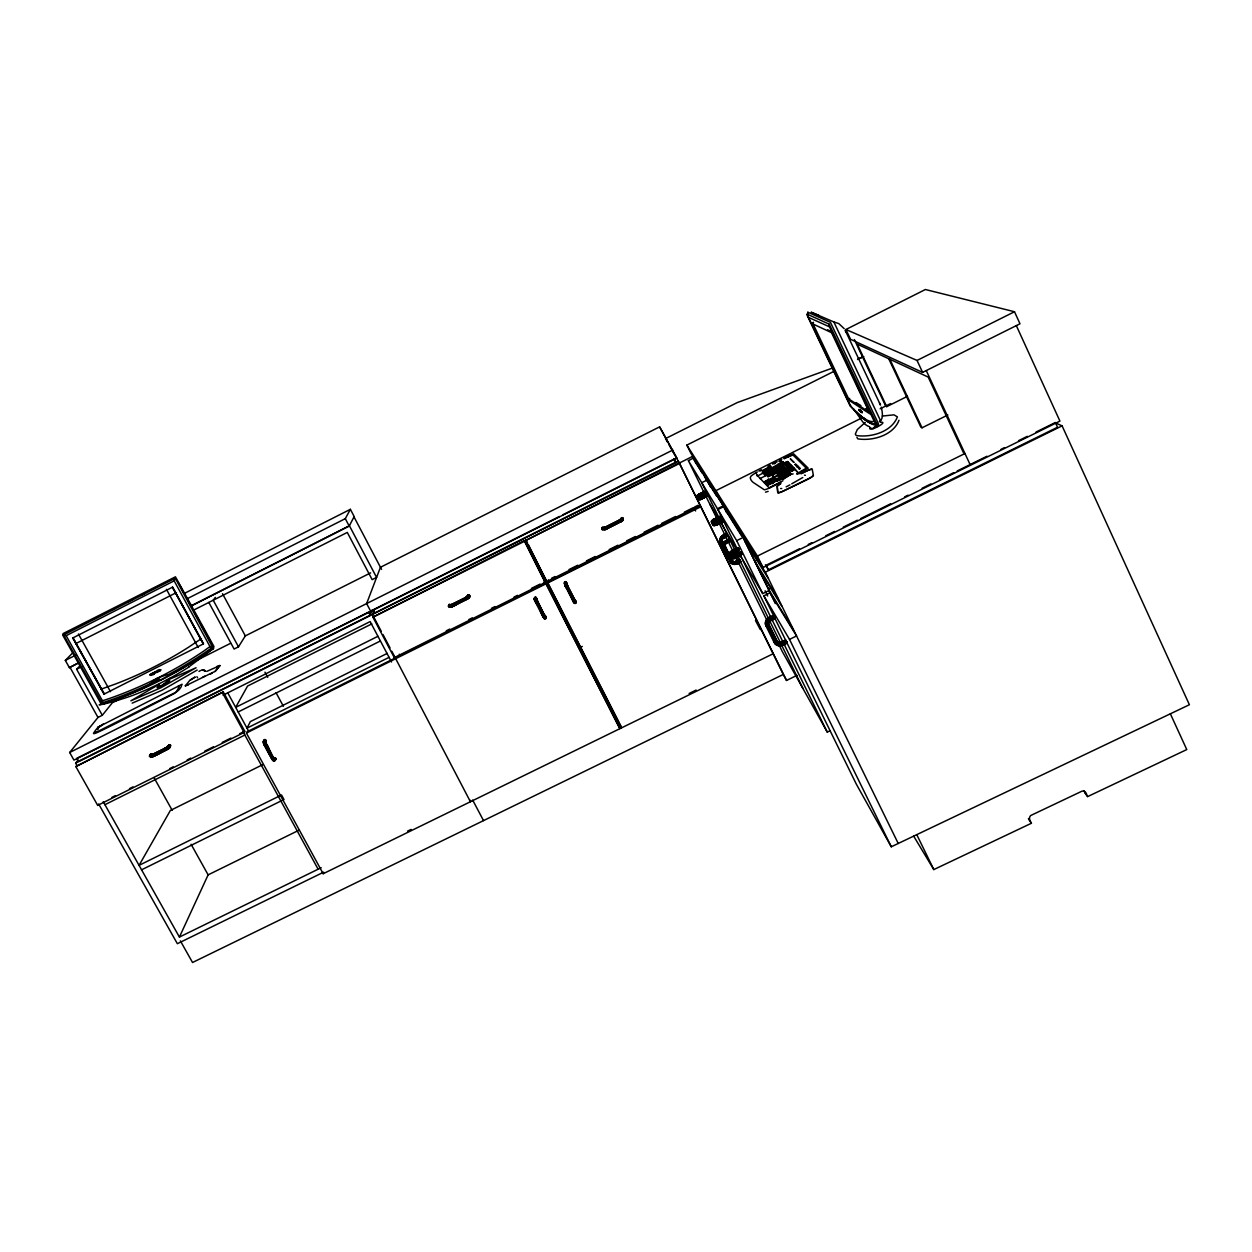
<?xml version="1.0" encoding="UTF-8"?>
<svg xmlns="http://www.w3.org/2000/svg" width="1252" height="1252" viewBox="0 0 1252 1252"><rect width="100%" height="100%" fill="white"/><g stroke="black" fill="none" stroke-linecap="round" stroke-linejoin="round"><path stroke-width="1.5" d="M545.246 582.477L524.259 540.582L372.924 617.173L394.302 657.644L545.246 582.477L524.259 540.582M467.904 598.722C472.427 597.564 467.309 592.227 467.841 596.781M536.592 599.332C536.106 594.371 532.71 599.552 535.355 601.774M566.921 583.917C564.902 578.283 563.197 585.654 566.373 587.704M566.577 582.462L567.078 584.887M618.973 521.098C620.757 519.345 624.482 515.777 622.275 520.222C620.773 522.178 594.825 534.291 603.746 527.64M622.197 520.988L623.293 518.469M274.438 761.106A4.695 0.986 63.5 0 1 272.545 759.025L264.814 744.815A4.695 0.986 63.5 0 1 263.609 741.215C265.58 736.958 265.815 742.311 266.207 744.314M166.062 748.43L149.442 756.49L150.506 754.189L152.431 754.878M863.536 418.747A661.838 59.36 65.3 0 1 853.394 409.294L850.186 405.898A10.235 5.431 -29.9 0 1 849.732 405.053L807.994 317.163A11.706 8.983 -21.9 0 1 807.399 315.817L807.164 314.017M160.021 670.9L160.835 669.585C160.444 671.776 158.957 667.441 160.037 670.884M470.549 800.341L470.423 801.734L391.813 651.259M898.999 420.281C893.208 435.493 872.456 441.22 857.808 438.857L856.9 437.402M829.262 324.205L829.215 325.551A12.645 7.731 -31.5 0 0 829.497 326.835L874.178 421.251A11.018 8.294 -20.7 0 0 875.07 422.425L876.541 423.614L829.262 324.205L807.196 314.158M544.244 614.701C546.795 621.821 546.044 613.323 543.963 617.377M546.216 616.829C542.116 621.133 539.737 605.608 537.171 604.575M573.713 602.353L574.793 600.412L576.17 601.367L576.202 602.744L566.937 585.013M576.17 601.367L575.2 603.511L564.589 581.914M734.408 551.866L732.107 553.478L732.889 555.043M729.227 553.368L729.259 553.087A5.524 1.002 -26.2 0 1 732.154 550.864L738.148 547.781L738.711 548.908L731.794 552.789L733.375 555.763M859.967 411.235L859.451 410.202L859.858 411.219M859.686 410.39L861.298 411.658M469.547 595.154L466.182 598.253L448.373 606.438L448.92 604.559L450.861 605.264M469.844 595.686L469.234 597.83L467.293 599.098M469.015 594.841L464.946 598.253M468.404 594.825L466.793 596.703M466.636 597.094L467.544 595.655M467.857 595.123L466.26 597.893M713.875 522.413L714.97 521.364M713.953 521.724L720.338 518.015L716.207 520.738M711.339 521.458L711.371 521.208A5.055 0.829 -26.3 0 1 714.047 519.236L719.54 516.45L720.041 517.389L713.875 520.722L714.626 522.882M155.076 672.277C157.345 674.218 153.214 672.199 155.749 671.886M450.454 606.359L449.671 607.423L449.28 606.563M449.891 606.625C452.41 608.895 461.706 599.52 465.697 599.567M450.094 604.372L450.657 605.06M150.991 674.609L150.13 674.656L150.929 674.312M154.951 672.121L155.764 671.87M449.484 604.309L449.452 605.139L451.409 604.513M861.439 412.237L860.03 410.014L861.032 410.562M699.195 496.277L705.392 493.507L704.281 491.269L705.095 492.881M700.619 493.711C697.583 493.695 698.397 498.421 700.932 497.028M696.973 497.247L697.927 496.199M696.785 496.027L704.344 491.379L700.291 493.491M701.277 496.621L698.491 497.592L697.207 495.322M216.799 666.518L219.898 665.469L215.594 670.947M394.302 657.644L394.615 656.564M323.173 873.724L246.394 733.046L247.035 731.794L545.888 582.931L619.897 728.664L323.173 873.724L323.626 872.174L177.361 943.695L98.658 803.972L97.687 805.38L75.824 766.568L223.294 691.933L244.75 731.215L244.093 732.451L97.687 805.38M149.755 683.952L159.254 679.335L149.755 683.952A458.545 434.366 52.6 0 1 110.677 700.024L101.881 702.998L102.774 700.463M212.543 647.112L175.202 578.033L174.654 579.598A8.764 0.829 -72.4 0 0 174.231 580.975L210.039 646.689A7.731 1.722 13 0 0 211.353 647.002L212.277 647.174M185.327 685.861L189.881 680.259M373.675 610.976L372.407 614.529L381.281 631.321M370.216 615.217L368.573 612.103L76.763 758.305L78.469 761.341L370.216 615.217L372.204 609.755M879.452 421.47C883.943 419.217 882.237 411.282 881.267 407.135M273.985 758.023L275.956 758.571L274.97 760.825A4.664 0.986 63.5 0 1 273.092 758.743L272.122 757.46M275.643 758.055L275.033 759.15L273.359 757.053M275.956 759.166L273.844 761.091A4.398 0.923 63.5 0 1 272.075 759.119L271.355 758.07M275.956 758.571L275.503 759.604A3.787 0.798 63.5 0 1 273.781 757.992L273.468 757.632M273.687 759.119L273.077 760.214L271.747 758.759M274.501 757.742L273.938 758.806L273.046 757.507M275.111 757.757C271.778 761.529 268.898 745.128 266.269 744.189A3.803 0.798 63.5 0 1 265.299 740.887L265.784 739.885M103.227 801.687L179.412 937.075L208.129 874.866L298.79 830.295M264.657 742.718L265.659 741.481M266.05 740.417L265.8 744.549M264.673 739.478L264.156 740.965A4.679 0.986 63.5 0 0 265.361 744.549L272.56 757.836M265.267 739.541L264.767 740.981A4.351 0.923 63.5 0 0 265.894 744.314L266.363 745.237M264.125 739.729L263.264 741.653A4.413 0.939 63.5 0 0 264.407 745.05L271.574 758.258M191.04 606.109L349.214 526.09L354.175 516.544L350.388 509.314L184.623 593.292M132.18 703.139L162.197 690.196L197.19 670.055M187.064 598.785L345.302 518.657L350.388 509.314M622.479 520.707L622.4 519.909M623.011 520.456L623.277 519.079M619.411 520.3L621.837 517.592M621.368 518.688L621.305 517.89M168.879 745.034C170.256 750.245 171.477 741.012 167.392 747.021M151.32 675.282L150.459 675.329M75.824 766.568L223.294 691.933M469.844 596.296L468.389 598.362M150.85 674.218L149.692 674.672L150.709 675.391M208.818 602.431L234.108 649.037L238.49 646.83L245.329 635.891L370.608 572.884M170.851 745.582L169.145 748.242M168.91 746.646L167.361 748.367M169.443 746.959L167.768 748.774M170.538 745.065L165.186 749.15M168.597 746.129L166.579 748.133M169.396 744.752L164.982 748.633M179.177 686.863L176.172 692.059L95.074 732.843L95.997 731.637M152.165 754.346L151.508 755.441L153.292 754.815M151.054 753.939L150.381 755.081L151.398 754.878M149.833 755.363C150.162 760.606 165.061 749.854 170.194 746.615M151.664 754.001L150.052 755.394M150.506 754.189L149.489 755.879L152.572 754.831M210.258 646.361L203.622 651.15A456.557 432.488 52.6 0 1 109.863 698.334L102.461 700.838L66.215 635.797A8.874 2.113 16 0 1 64.869 635.343L63.461 634.686L101.881 702.998M203.466 643.857L172.573 587.172L203.466 643.857L104.119 694.109L72.835 637.941L104.119 694.109M448.92 604.559L448.779 607.11L469.75 596.453M601.633 528.594L602.4 529.502L605.467 529.111M159.583 685.642L157.048 687.661L162.51 685.501L163.824 683.717M807.822 312.217L830.436 322.312L878.309 423.426L877.37 426.384L873.599 427.636M468.264 597.846L467.45 598.566M97.531 729.666L98.454 728.601M215.344 597.392L213.216 600.209L238.49 646.83M76.841 765.254L75.652 763.141L78.015 760.136M370.764 611.399L366.633 603.574L380.451 567.281L659.616 426.869L676.784 458.091L73.946 760.105L69.674 752.499L97.985 717.443L102.304 715.283L112.336 702.779L119.284 699.289M188.849 666.909L213.591 648.426L205.86 653.732A459.985 435.743 52.6 0 1 111.412 701.245C79.205 709.759 118.173 702.106 141.679 691.793A244.922 204.843 -44.7 0 0 170.413 677.802M219.804 665.782L214.89 671.573M98.157 727.083L182.041 684.249L181.571 685.267A82.209 10.579 -28.7 0 1 178.394 690.462L174.044 693.702L129.238 716.629A210.555 25.181 -28.4 0 1 102.68 729.963A34.806 4.445 -28.7 0 1 96.889 732.686L94.369 733.594A10 1.299 -28.7 0 1 93.603 733.171A180.319 23.851 -28.2 0 1 97.985 727.334L100.864 725.706L98.063 727.224M174.482 580.693L66.544 635.484M697.833 497.075L698.632 499.658L699.884 499.751M102.304 715.283L76.622 669.272L78.986 666.737M151.711 682.7C153.088 679.664 162.87 675.595 168.644 674.468A458.545 434.366 52.6 0 0 204.827 652.652L212.496 647.315M73.054 652.495L65.339 660.414L69.376 667.645L78.547 662.746M783.58 478.953L790.888 474.336M169.928 747.694L168.723 748.571M170.209 747.194L167.22 749.119M168.754 745.769L167.032 746.99M783.204 479.328L784.816 477.732M160.804 685.486L161.665 685.454M870.156 427.339C866.478 433.708 890.767 420.875 880.219 422.331M102.633 704.25L111.475 701.261M861.814 411.658L862.033 412.644L860.234 410.187L862.252 412.644M467.622 597.689L466.558 598.44M189.944 680.368L194.983 677.082M731.81 554.48L732.623 553.603M713.092 519.799C711.433 520.519 713.358 523.774 714.861 522.866M198.99 671.432L200.336 670.681M100.598 725.957L99.878 726.708M697.661 495.62C692.074 506.152 719.9 488.718 701.277 499.329M697.129 495.479L698.96 494.149M168.457 746.067L166.406 747.663M727.835 555.919L720.761 541.271A4.304 4.21 -29.9 0 1 722.842 536.717C730.526 533.696 725.049 532.663 721.293 536.592A5.196 5.086 -30 0 0 719.806 541.318M722.404 535.966L721.465 536.685A4.805 4.695 -30 0 0 720.088 541.052L730.01 561.632M722.529 541.49L722.263 540.692A2.629 2.582 -30 0 1 723.014 538.297C729.979 538.157 727.318 530.222 722.31 535.84M723.124 547.656L722.686 546.388A5.258 5.133 -29.6 0 1 724.188 541.615L729.587 538.783L730.057 539.722L725.816 541.834A4.366 4.272 -29.6 0 0 723.687 546.467M725.706 543.118L730.698 541.052L725.816 543.352A3.083 3.005 -29.6 0 0 724.939 546.138M725.487 546.67L725.205 545.856A2.676 2.614 -29.6 0 1 725.972 543.431L726.598 543.086M791.921 474.117L793.142 473.913M765.676 622.823A5.916 5.744 -25.2 0 1 767.492 618.926C773.11 612.009 779.323 619.286 769.51 621.07A3.193 3.099 -25.2 0 0 768.587 623.95M775.113 618.159L774.049 616.062L767.789 619.396A5.837 5.665 -25.2 0 0 766.099 624.654L766.537 625.937M774.769 617.439L769.041 620.46A3.662 3.553 -25.2 0 0 768.071 621.994M768.603 625.061L768.29 624.169A3.584 3.474 -25.2 0 1 769.338 620.945L770.09 620.382M790.106 472.693L780.09 477.075L778.478 475.259M621.743 521.317L622.933 520.316M620.648 519.283L621.571 518.735M157.095 672.121L157.173 670.649L157.314 672.434L155.811 671.338L156.985 672.152M775.473 479.406L770.637 481.206L775.786 479.234L776.913 480.971M101.13 725.565L101.255 725.471A21.941 2.786 -28.7 0 0 103.509 723.781M201.509 638.536L188.645 647.159A444.147 420.75 52.6 0 1 115.56 683.983L100.958 689.21M168.159 748.946L169.114 748.399M714.156 522.131L716.332 520.832M214.828 671.463L185.781 685.736M865.257 422.409L857.291 429.561L855.319 434.084L856.212 435.508C870.876 437.793 891.534 432.065 897.418 416.916L893.991 414.835L882.3 416.071M190.664 679.742L195.03 677.191M770.575 482.036L771.42 482.38L767.726 483.601M698.929 496.825L700.15 495.964M620.069 519.643L621.039 519.126M622.322 520.769L619.521 522.162M621.148 521.693L622.134 521.161M468.42 598.206L466.354 599.207M467.152 596.578L465.572 597.72M166.391 747.381L167.314 746.896M167.502 749.353L168.457 748.852M784.175 458.842L784.628 458.576A7.058 1.095 -26.5 0 1 787.226 457.356L788.165 456.917L786.334 457.168A253.405 43.304 -26.4 0 0 784.034 458.31M791.749 483.82L802.782 477.497M878.419 425.148L876.916 425.993M732.968 550.958L731.168 552.523L732.936 555.403M732.952 553.603C740.12 553.227 741.09 544.072 733.281 550.004A4.82 0.861 -26.2 0 0 729.713 552.492L731.528 555.7A4.867 0.876 -26.2 0 0 735.785 554.323C746.176 548.079 740.057 560.004 732.217 558.752A5.164 5.039 -28.9 0 1 730.918 558.783M713.28 519.455L719.524 516.387L720.338 518.015M714.407 518.954C710.213 519.173 712.247 524.776 715.377 522.945M714.36 521.787L715.596 520.988M880.61 420.875L833.848 321.952L838.84 323.611L844.224 328.697M698.46 495.088L699.43 494.509M699.148 496.136L701.057 495.056M699.602 496.371L700.729 495.635M699.962 496.308L701.417 495.495M699.633 493.757L697.771 495.244L699.915 497.138M801.562 470.955L802.031 470.689A19.516 3.13 -26.5 0 0 806.225 468.107L792.954 454.977A27.841 4.226 -26.5 0 1 789.636 456.385M467.591 598.722L452.911 606.14M466.589 599.505L467.528 599.051M620.35 519.564L604.935 527.327M620.366 521.051L619.255 521.661M620.46 522.084L621.43 521.615M451.236 604.669L466.448 597.016M166.704 749.604L167.658 749.056M153.636 756.427L167.674 749.338M802.062 470.721L801.108 471.221A7.888 1.268 -26.5 0 1 798.635 472.661M202.558 677.348L204.671 676.19M156.891 678.474L158.253 677.739M738.727 549.033C741.106 552.398 729.509 551.788 732.796 555.81M715.941 520.347L714.861 520.926A5.133 0.845 -26.3 0 0 713.875 521.521M715.236 521.255L720.573 518.485M733.437 550.113C727.866 550.911 732.091 558.063 735.8 554.198M699.32 494.024L700.369 493.366M700.4 495.886L705.314 493.319M789.934 484.884L786.131 486.84M159.082 684.312L130.881 700.823L160.866 687.771L196.079 667.739L165.953 680.791M164.888 748.273L165.702 747.788M166.626 749.447L155.279 755.128M166.798 749.76L153.354 756.286M464.789 597.924L465.634 597.486M466.699 599.52L453.114 606.328M619.552 520.018L605.796 526.92M618.895 520.785L622.463 517.608M620.601 521.802L605.952 529.393M782.954 480.737L769.088 487.81L757.006 475.103M160.084 680.212L178.754 670.227A459.687 435.461 52.6 0 0 205.751 653.466L213.56 648.035L213.92 646.439L175.452 576.812L63.116 633.559L62.772 635.202L100.802 703.358L102.367 703.968L111.381 700.932A459.687 435.461 52.6 0 0 140.913 689.242L159.959 679.429M162.51 685.501L169.787 680.853L165.937 682.246M802.313 471.347L808.197 468.185L793.58 453.787L787.477 456.589M210.414 674.045L212.042 673.2M789.73 473.006L780.372 477.654L776.788 472.943L772.719 475.009M778.634 480.752L786.866 476.511M787.79 476.042L791.499 474.132M801.108 471.973L802.563 471.221M757.272 476.104L762.718 473.319M772.453 470.955L769.902 472.254L769.338 471.112L773.173 469.171L775.364 472.004L773.736 470.314M778.118 469.688L775.708 470.908L775.144 469.766L778.744 467.935L779.307 469.077M784.91 469.516L782.547 470.736L781.968 469.578L785.536 467.763L786.522 469.328M764.424 481.942L787.68 469.954L788.697 471.519M111.162 610.381L114.621 608.628M128.533 601.57L132.008 599.802M140.725 595.373L144.215 593.605M63.711 634.889L175.061 578.346M72.835 637.941L172.573 587.172M769.745 466.135L770.637 465.697M778.916 461.456L781.232 460.345M762.249 470.564L765.942 468.686M766.584 468.248L770.136 466.448M766.866 468.811L770.809 466.699M762.828 471.206L766.537 469.312L767.1 470.455M767.132 469.062L770.762 467.199M771.388 467.309L767.679 469.203L768.791 470.971M763.391 471.847L767.116 469.954L767.679 471.081M777.116 464.648L780.606 462.88M772.734 467.293L776.365 465.447M768.227 469.829L771.983 467.919L772.547 469.062M768.243 470.345L771.952 468.451M776.991 466.088L773.36 467.935L773.924 469.077M773.298 468.436L775.724 467.199M781.811 464.085L778.306 465.854L778.869 466.996M781.091 461.315L783.674 463.381L787.445 461.565L789.042 463.709M784.3 463.882L788.103 462.52M765.082 473.741L768.869 471.816L769.839 473.397M788.056 462.129L785.082 463.647L785.646 464.789L788.619 463.287M776.913 468.451L774.503 469.672L773.939 468.53L777.555 466.699L778.556 468.279L777.555 467.231M765.645 474.367L769.448 472.427L770.011 473.585M774.362 470.408L770.449 472.395L771.013 473.538L773.626 472.207M766.224 475.024L770.449 473.522M774.331 470.924L770.465 472.896L769.886 471.754L773.767 469.782L774.174 470.768M759.964 478.608L765.442 475.823M782.453 467.059L780.09 468.248L779.527 467.106L783.048 465.306L784.049 466.886M766.803 475.666L770.637 473.725L771.623 475.306M771.561 473.679L775.551 471.66M767.398 476.323L771.639 474.774M783.674 468.279L781.311 469.484L780.747 468.342L784.284 466.526L785.286 468.091M767.961 476.949L771.827 474.977L773.846 477.701M780.544 472.239L778.165 473.444L777.602 472.286L781.17 470.47L781.733 471.628M764.456 481.723L768.791 479.516L769.37 480.674M793.267 467.919L789.464 469.766L787.211 467.387M797.117 465.666L796.037 465.916L797.023 465.587M765.019 482.38L769.37 480.173L771.029 482.552M797.493 465.932L796.663 466.652L797.43 465.854M788.244 471.034L784.581 472.88L784.002 471.722L787.664 469.86L787.711 470.768L764.675 482.443M793.658 468.326L790.685 469.844L790.106 468.671M765.598 483.1L770.449 481.378M798.119 466.683L797.054 466.918L798.056 466.62M766.412 484.086L770.856 481.817L772.547 483.679M789.636 472.192L786.647 473.71L787.242 474.884M791.749 471.237L795.098 469.531L797.806 472.333M799.261 467.685L798.416 468.404L799.199 467.622M790.262 472.818L786.679 474.649L787.258 475.823L789.652 474.602M766.991 485.26L771.435 482.99M776.365 480.408L772.39 482.427L771.811 481.253M777.414 480.408L782.234 478.624M790.92 473.428L787.32 475.259L787.899 476.449M800.075 468.608L799.105 469.093L799.95 468.373L795.709 464.148L794.754 464.633L795.818 464.398L799.95 468.498M767.539 485.463L772.077 483.162M773.047 482.646L777.069 480.612M75.621 643.684L176.454 592.587M65.339 660.414L75.777 655.125M191.399 605.655L349.402 525.73L376.586 577.422L372.157 579.66L347.289 532.429L193.168 610.35M69.376 667.645L78.078 663.247M76.622 669.272L81.834 666.643M813.55 322.312L811.546 323.329L831.516 332.641L870.015 413.927L847.682 399.435L849.67 398.433M157.877 670.305L158.237 671.948L158.221 670.947M154.246 673.936L153.057 673.153L153.652 674.249L152.697 674.734L151.805 673.826C152.165 677.723 150.443 670.79 153.151 674.499M845.929 329.495L925.384 289.509L1014.496 311.732L1019.989 323.783L922.614 372.392L850.562 339.308L845.929 329.495L917.043 360.451L922.614 372.392M197.566 659.914L230.618 643.293M178.817 686.534L178.817 686.534A14.711 1.909 -28.5 0 0 177.721 686.534M69.674 752.499L672.809 450.031M1016.327 325.614L1059.928 421.11L763.063 567.579L690.854 453.224L686.863 445.102L834.912 370.874M857.542 359.527L862.769 356.914M559.394 516.497L373.299 609.724L374.958 612.854L675.751 462.207L674.171 458.999L562.868 514.76M75.652 763.141L678.365 461.299L679.116 462.833L525.777 540.426L546.795 581.585L700.071 505.245M669.194 445.117L679.351 463.037L693.264 456.072M525.777 540.426L679.492 463.475L783.298 674.437L192.542 962.491L180.366 940.862M372.924 617.173L524.259 541.412M688.381 460.642L693.295 458.169L723.28 505.824L717.474 508.703L688.381 460.642L708.976 502.506L762.718 593.62L769.057 590.49M223.106 695.173L370.154 621.587L391.532 661.995M525.84 543.665L527.436 542.867L525.777 539.612M371.766 623.903L247.567 686.049L235.673 707.364L377.932 636.298M917.043 360.451L1014.496 311.732M452.066 604.278L464.915 598.065M607.815 526.669L617.377 521.896M152.556 754.44L164.967 748.164M454.179 603.98L457.309 602.415M165.17 748.336L151.007 755.112L152.008 754.627M238.193 711.965L380.405 640.977M614.466 524.04L617.659 522.444M154.81 754.064L157.846 752.546M454.46 604.528L457.59 602.963M459.155 602.181L465.447 599.051M606.735 528.547L613.12 525.355M614.716 524.557L617.925 522.96M606.672 528.782L619.662 522.303M155.091 754.596L158.143 753.078M859.467 410.03L858.966 409.373L861.595 411.595M859.279 409.78L861.141 412.002M859.733 409.717L860.484 410.484M859.388 410.233L859.748 411.032L860.249 410.077M860.562 410.249L860.907 411.72M860.406 411.501L859.639 409.999M861.235 411.063L861.313 412.065M861.658 411.329L860.687 411.767L859.827 409.78M700.478 493.961L704.547 491.754M704.813 492.302L698.96 495.557L700.071 497.67L706.551 495.197L697.849 498.703M706.284 494.665L701.12 496.762M387.244 653.372L250.353 721.606L247.004 728.132L389.059 657.347M706.097 494.321L700.259 497.122M703.78 496.277L706.394 494.963L706.832 495.792M861.439 418.137L715.847 490.69L720.526 500.205M880.156 408.794L890.641 403.567M704.062 496.856L706.691 495.542L707.177 496.496M706.957 496.089L701.903 498.797M854.349 339.558L885.696 406.039L886.729 406.65L907.45 396.321M702.935 498.312L707.067 496.262M111.991 797.336L115.481 795.599M129.488 788.619L132.978 786.882M169.724 768.587L173.214 766.834M187.205 759.87L190.711 758.117M204.702 751.153L213.45 746.802M222.199 742.436L230.947 738.085M239.695 733.719L244.75 731.215M446.26 630.836L449.734 629.099M468.858 619.583L472.333 617.846M491.457 608.331L494.931 606.594M514.04 597.079L517.53 595.342M531.427 588.409L540.113 584.089M545.183 581.554L543.587 582.352L544.291 583.714M551.537 578.283L555.027 576.546M569.003 569.582L577.735 565.231M586.484 560.88L595.216 556.53M609.192 549.565L617.925 545.215M626.657 540.864L635.39 536.513M644.138 532.163L658.114 525.198M661.604 523.461L675.579 516.497M684.312 512.146L693.045 507.796M698.037 505.307L694.797 506.919L695.549 508.437M772.672 652.621L773.251 653.7L621.477 727.897L547.562 583.072L547.5 582.164L700.416 506.011M246.394 733.046L545.935 583.839L545.888 582.931M547.562 583.072L700.823 506.763M104.933 804.692L244.86 735.034M715.315 519.142L719.775 516.935L713.139 520.503L714.438 523.007L715.549 522.632M717.427 519.611L720.667 518.688M714.172 519.752A5.431 0.892 -26.3 0 0 711.293 521.896L712.842 524.635A5.478 0.908 -26.3 0 0 716.379 523.602L722.091 520.801L721.543 519.768L716.175 522.491M717.177 522.037L721.59 519.846M721.794 520.222L716.191 522.96A5.086 0.845 -26.3 0 1 712.904 523.931L712.67 523.821M770.7 487.419L770.309 487.607A6.119 0.986 -26.6 0 1 766.975 489.016A6.683 1.08 -26.6 0 1 764.33 489.798L754.189 483.069A306.709 46.496 -25.5 0 1 750.355 478.186A44.618 6.902 -26.5 0 1 750.871 476.402A7.262 1.127 -26.7 0 1 752.483 474.977L753.172 474.492A12.598 1.941 -26.6 0 1 757.335 471.973M717.631 522.647L721.903 520.519L722.764 522.194L718.319 524.4M717.944 523.273L722.216 521.145L722.764 522.194M722.404 521.442L716.692 524.228A5.493 0.908 -26.3 0 1 713.124 525.277L711.574 522.522A5.462 0.908 -26.3 0 1 711.918 522.115M722.514 521.74L715.377 524.838M722.639 521.943L717.02 524.698A5.164 0.861 -26.3 0 1 713.687 525.683L713.452 525.574M888.732 358.761L920.799 427.057L922.02 427.808L947.858 414.975M726.755 534.088L721.559 536.905A4.883 4.773 -29.9 0 0 720.166 541.349M722.686 536.419L726.849 534.354M262.482 764.784L170.35 810.482L139.066 865.351L281.512 794.989L283.985 799.512L141.57 869.811M723.03 536.998L727.146 534.948L727.662 535.95M727.318 535.246L723.202 537.28A3.631 3.553 -29.9 0 0 721.418 541.13L721.715 541.991M727.428 535.512L722.748 537.984A2.958 2.895 -30 0 0 721.903 540.661L728.085 553.556M727.553 535.715L722.858 538.203A3.02 2.958 -29.9 0 0 721.981 540.958M729.587 538.783L724.392 541.787A4.883 4.773 -29.6 0 0 722.999 546.216L730.339 561.569M729.775 539.158L724.501 542.022A4.961 4.851 -29.6 0 0 723.093 546.529M730.698 541.052L729.885 539.424L725.644 541.521A4.272 4.179 -29.6 0 0 723.687 543.963M730.354 540.332L726.16 542.413A3.693 3.615 -29.6 0 0 724.36 546.326M726.457 542.867L730.589 540.817M743.062 537.484L723.687 506.653L717.897 509.548L736.692 540.645L743.062 537.484L775.317 603.151M738.383 548.251L732.279 551.443A5.931 1.064 -26.2 0 0 729.165 553.822L731.011 557.124A5.978 1.08 -26.2 0 0 734.924 556.044L741.168 553.008M734.22 552.085L739.04 549.581M733.907 555.465L740.621 551.929M733.969 555.591L740.855 552.351M760.48 470.83L761.56 470.298M856.243 411.517A664.436 59.971 65.3 0 0 877.073 425.07L878.622 424.725M741.513 553.697L735.253 556.733A6.01 1.095 -26.2 0 1 731.324 557.813L729.478 554.511A5.963 1.08 -26.2 0 1 730.511 553.462M736.896 556.311L741.888 554.511M733.422 558.423L741.779 554.245M730.636 562.508A5.243 5.133 -28.5 0 0 735.315 564.214C743.218 564.777 741.106 555.763 734.987 561.725A2.676 2.614 -28.5 0 1 732.608 560.865M739.775 559.519L734.971 561.945A2.989 2.927 -28.6 0 1 732.295 560.974M740.355 560.646L736.16 562.711A3.693 3.599 -28.5 0 1 731.982 561.772L731.465 561.006M736.536 563.87L740.855 561.678L739.854 559.691M686.863 445.102L757.413 556.06L964.948 453.521L963.43 452.614L928.202 377.087L857.244 344.128L886.729 406.65M579.113 648.004L582.305 646.423M758.258 559.472L754.784 561.193L778.431 599.348M581.491 652.652L583.088 651.869M799.48 548.767L766.193 565.2L768.431 569.785L1057.517 427.229L1055.358 422.503L1036.077 432.018M808.244 544.448L811.75 542.711M825.772 535.793L834.536 531.474M843.3 527.139L857.323 520.222M860.828 518.5L890.626 503.805M904.633 496.872L908.138 495.15M922.161 488.233L930.925 483.914M939.689 479.579L953.711 472.661M957.217 470.94L987.014 456.229M1001.037 449.312L1004.542 447.59M1018.549 440.673L1027.313 436.338M693.295 458.169L692.45 456.464L765.316 572.18L1062.087 425.837L1189.4 704.735L891.283 846.79L856.399 784.284L763.861 595.858L770.215 592.744M771.936 587.564L768.54 589.238L793.533 630.147M773.814 615.514L767.304 618.801A6.307 6.119 -25.2 0 0 765.488 624.482L766.067 625.984M774.425 616.735L769.354 619.224A5.102 4.945 -25.2 0 0 766.866 624.576L775.332 642.166M770.074 620.382L775.019 617.956M776.741 640.852L777.335 641.728A3.193 3.099 -24.5 0 0 780.184 642.745C787.696 636.282 789.762 645.875 780.497 645.594A6.291 6.103 -24.5 0 1 774.894 643.575M179.412 937.075L321.185 867.714M617.33 722.827L618.911 722.06L547.5 582.164M780.982 642.652L785.896 640.132M786.146 640.601L780.309 643.262A3.584 3.459 -24.5 0 1 777.116 642.12L776.287 640.946M781.185 643.246L786.193 640.789L787.211 642.792M763.861 595.858L789.511 639.396L796.554 635.953L768.838 590.928M786.491 641.29L781.483 643.731A4.288 4.147 -24.5 0 1 776.631 642.652L767.664 624.404A4.288 4.163 -25.2 0 1 769.761 619.897M786.835 641.994L781.764 644.483A5.086 4.93 -24.5 0 1 776.021 643.184L774.91 641.634M786.898 642.198L780.372 645.093M781.968 645.187L787.101 642.558M407.573 831.125L411.079 829.419M619.677 727.428L621.258 726.661L619.693 723.593M689.132 693.467L696.096 690.071M801.28 473.506L806.319 471.049A6.401 1.049 -26.4 0 1 812.251 469.328L813.377 475.353A6.495 1.08 -26.4 0 1 807.728 479.297L783.705 490.956A6.463 1.064 -26.5 0 1 777.789 492.646L777.195 486.371A6.37 1.033 -26.5 0 1 780.622 483.648M801.358 473.647L806.398 471.19A6.401 1.049 -26.4 0 1 812.329 469.469M782.954 673.779L786.522 680.446L797.008 675.329M162.306 685.157L166.062 682.763M206.736 671.401L219.945 665.579M724.658 529.361L803.111 688.819L827.29 732.138L830.139 730.761M770.528 487.498L773.11 486.261A104.62 16.213 -26.6 0 0 780.825 482.49M605.968 527.029L602.525 528.626L601.696 527.984M605.702 529.236L606.844 528.892M452.332 604.356L450.454 605.013M452.16 604.638L448.419 605.827M452.598 604.779L451.096 605.42M452.88 605.326L451.362 605.968M452.269 606.719L453.177 606.218M151.758 754.815L152.697 754.299M153.573 755.347L152.181 755.942M152.478 756.709L153.746 755.895M153.777 756.286L150.475 757.382L150.412 755.785M913.725 836.211L933.804 869.577L1031.429 823.253L1028.706 818.964A4.538 4.272 -24.9 0 1 1028.424 818.573M1083.903 790.622A4.57 4.288 -26.8 0 1 1084.733 792.375L1087.644 796.601L1186.771 749.572L1170.37 713.812M702.466 496.934L700.463 497.701M702.748 497.513L701.59 498.014M774.299 463.819L775.301 463.365M717.349 522.147L715.956 522.757M717.318 524.87L718.335 524.291M735.973 554.433L733.296 555.403M735.941 554.777L734.721 555.34A5.556 1.002 -26.2 0 1 731.09 556.342L730.824 556.201M737.052 556.78L735.628 557.234A5.65 1.033 -26.2 0 1 731.935 558.251A4.805 4.695 -28.9 0 1 730.918 558.345M164.544 683.357L165.702 682.872M188.395 684.844L185.265 685.752M605.06 527.186L602.055 527.483M604.121 527.671L605.311 527.342M606.062 528.86L602.4 529.502M605.107 529.752L606.078 529.267M452.442 606.156L450.767 606.688M451.456 607.063L452.426 606.563M153.135 756.192L152.196 756.552M153.057 756.615L151.398 756.959M702.309 498.812L700.4 499.47M275.487 760.214L275.284 760.293A4.335 0.908 63.5 0 1 273.546 758.368M876.071 426.384L874.475 426.979M715.236 522.866L716.332 522.319M717.474 524.682L714.141 525.637M788.04 457.027L788.447 456.87A27.841 4.226 -26.5 0 0 789.23 456.557M736.082 556.686L734.157 557.297M736.098 557.203L733.14 557.844A4.304 4.194 -28.9 0 1 730.135 557.969M768.149 491.379L765.504 492.161M604.732 527.593L602.635 527.217M605.373 529.565L603.01 529.565M832.627 368.01L737.272 402.565L665.501 438.607L667.426 441.987M858.293 358.698L863.802 356.71M451.127 604.888L448.779 605.326M451.064 606.97L450.72 607.189M450.767 607.314L451.753 606.86M700.15 497.607L697.912 498.046M700.51 499.595L701.574 499.11M789.183 469.187L792.97 467.34L793.486 468.17M152.447 756.881L150.835 757.225M716.66 525.011L714.798 525.339M786.35 466.229L790.294 464.367L791.327 465.979M787.539 466.526L784.425 464.476M796.601 473.835L798.291 473.397M811.374 312.343L818.902 315.426M604.747 529.799L603.574 529.314M733.234 558.001L731.669 558.11L730.088 554.965A5.603 1.017 -26.2 0 1 730.432 554.526M733.437 558.361L732.279 558.674A4.883 4.773 -28.9 0 1 731.074 558.705M735.221 563.76L740.652 561.319L736.395 563.337A4.366 4.272 -28.5 0 1 731.45 562.211L723.578 546.044M780.919 642.401L780.09 642.62A3.224 3.13 -24.5 0 1 777.226 641.587M781.968 645.062L780.606 645.437A5.822 5.65 -24.5 0 1 775.411 643.575L774.675 642.448M698.71 498.703L699.273 499.72L700.917 499.345M874.178 421.251L873.16 421.517A658.568 58.86 65.3 0 1 851.814 407.323L849.732 405.053M876.181 423.379L874.945 423.677A661.838 59.36 65.3 0 1 867.886 421.674L867.573 421.486M212.887 646.423L212.151 646.048M546.169 617.627L544.072 615.436M797.086 473.882L800.967 473.319L799.496 473.272M201.369 670.086L205.391 670.634M574.105 603.088L573.494 602.009M576.264 602.134L574.95 599.911M804.504 475.15L805.396 475.29M780.606 488.515L781.749 488.515M867.558 421.47L863.191 418.465L865.429 420.077M265.111 741.732L263.734 740.793L263.264 741.81A3.881 0.829 63.5 0 0 264.235 745.175L271.324 758.242M202.417 669.883L203.544 670.039L202.714 669.93M811.343 312.264L833.848 321.952M601.789 529.236L620.163 520.769L622.995 517.921M1055.029 422.738L1062.087 425.837M807.994 317.163L829.497 326.835M827.588 329.777L832.596 332.093M870.14 422.519L872.128 423.52M732.436 558.173L732.67 558.298A4.977 0.908 -26.2 0 0 737.037 556.905M157.862 670.321C160.96 673.717 157.971 668.036 158.832 670.837M534.573 599.082L535.183 600.381M564.558 583.573L565.231 584.84M620.961 519.048L621.79 519.893M856.102 402.565L860.907 405.648M865.727 408.747L868.935 410.797M869.483 412.362L848.684 398.934L812.548 322.828M781.373 461.878L783.955 463.96M863.379 417.636L865.758 419.561M793.095 467.152L794.097 468.764M792.735 467.403L792.156 466.229L789.183 467.747L789.746 468.921M790.184 464.461L790.81 465.384M798.15 472.974L794.347 468.42L791.358 469.938L791.937 471.112M771.357 467.825L772.374 468.89L771.811 467.747M775.52 472.176L776.569 473.272L774.957 471.034L771.013 473.037L772.14 474.837M776.756 473.459L776.177 472.301L772.155 474.352L772.719 475.51M777.367 474.101L778.525 475.322M776.929 466.589L776.803 465.9M778.728 468.467L778.165 467.325L774.55 469.156L775.113 470.298M779.918 469.719L779.339 468.561L775.755 470.392L776.318 471.534M780.512 470.345L779.933 469.187L776.365 471.018L776.929 472.16M781.138 471.002L780.559 469.844L776.991 471.66L777.57 472.818M791.264 471.394L789.809 470.126M859.232 409.67L860.5 411.579L859.545 409.654M789.339 471.644L785.223 473.053L785.802 474.226M776.913 480.424L772.484 482.02L773.063 483.194M766.506 469.813L766.349 469.124M768.258 471.691L767.695 470.564L763.955 472.458L764.518 473.6M768.838 472.333L768.274 471.19L764.518 473.099L765.082 474.242M1084.733 792.375L1087.644 796.601M786.804 476.261L782.766 477.607L783.345 478.78M784.675 474.805L784.096 473.632L780.575 475.416L781.154 476.589L784.957 474.571L785.99 476.245L781.952 477.575L781.373 476.402M762.155 472.176L765.332 475.697M781.639 477.951L776.835 479.735L777.414 480.909M768.243 479.438L768.947 480.283L768.368 479.109M573.385 601.054L573.87 601.148M1031.429 823.253L1028.706 818.964M853.739 409.138L862.534 421.595A376.445 61.817 -80.3 0 0 869.311 426.588M534.604 597.423L545.183 619.004L545.23 618.175M543.462 617.502L543.916 616.61M545.543 616.547L545.95 616.266M545.121 616.266L545.449 615.921M273.265 758.164L272.654 757.178M272.326 758.884L269.18 753.25M732.201 560.254L732.639 560.99A2.707 2.645 -28.5 0 0 735.049 561.866M731.857 560.317L732.42 561.319A3.067 3.005 -28.5 0 0 735.159 562.32L740.057 560.051L735.894 562.211A3.584 3.506 -28.6 0 1 733.265 562.273M727.694 555.481L728.257 556.326A4.194 4.1 -28.9 0 0 729.024 556.999M727.209 555.825L727.928 557.093A4.883 4.773 -28.9 0 0 728.82 557.891M720.166 542.335L727.6 557.077A5.164 5.039 -28.9 0 0 729.681 558.502M726.974 556.217L727.647 557.203A5.196 5.071 -28.9 0 0 729.728 558.642M730.229 561.24L730.98 562.524A4.961 4.836 -28.5 0 0 735.393 564.136M729.963 561.506L730.667 562.633A5.274 5.149 -28.5 0 0 735.378 564.355M775.113 643.199L765.786 624.263M774.096 642.386L775.004 643.716A6.26 6.072 -24.5 0 0 780.575 645.735M765.301 564.902L768.431 569.785M696.268 463.6L702.403 473.381M704.453 476.652L708.538 483.162M709.336 484.43L716.473 495.808M725.753 510.613L741.528 535.762M744.47 540.473L767.867 577.751M757.836 567.406L781.78 606.171M543.165 617.017L544.072 618.566L544.119 617.768M543.978 616.516L543.212 615.123M861.955 412.362L860.938 410.5M574.903 600.35L575.404 600.459M573.213 601.508L573.666 602.478M699.132 496.919L699.696 497.905M676.784 458.091L659.616 426.869M712.764 524.369L712.138 522.945A5.133 0.845 -26.3 0 1 712.466 522.553M802.876 688.412L782.297 651.556L709.665 503.914M69.877 667.128L97.985 717.443M542.836 616.407L543.29 617.392M78.422 633.997L110.473 691.652M154.184 777.962L172.166 810.263M191.086 844.271L208.129 874.866M73.007 637.769L104.276 693.921M673.873 458.827L675.751 462.207M544.573 615.342L545.371 616.422M153.292 674.437L152.509 672.997L153.777 673.482L154.106 672.199L154.246 673.952M878.325 424.772L877.276 424.553A664.076 60.049 65.3 0 1 873.99 424.193M861.173 411.736L861.814 412.503M178.457 582.869L184.06 593.151M185.938 596.594L191.54 606.876M193.403 610.319L199.005 620.601M200.883 624.044L206.486 634.326M208.348 637.769L213.012 646.345M273.327 757.225L265.643 742.201M266.097 745.143L269.383 751.169M265.565 745.409L268.851 751.435M265.064 745.707L268.351 751.748M172.432 587.329L203.356 644.029M227.754 692.841L248.663 731.184M166.453 589.332L198.192 647.472M222.606 693.092L244.093 732.451M243.185 731.966L318.118 869.217M574.621 599.833L575.419 600.913M574.12 599.927L574.793 600.412M573.557 600.193L574.23 600.663M573.103 600.553L574.59 603.448L574.574 602.666M572.884 600.897L573.338 601.883M222.512 593.714L245.329 635.891M264.97 672.199L267.725 677.316M276.019 692.653L283.39 706.284M755.488 620.569L760.355 629.646M399.325 654.217L400.045 655.563M472.677 800.075L483.522 820.608M382.987 634.561L390.045 647.926M542.46 615.702L544.573 618.942L544.62 618.112M542.883 616.673L535.199 601.617M345.302 518.657L349.214 526.09M544.526 614.701L544.949 615.687M354.003 516.888L381.547 569.363M574.59 599.192L575.012 600.178M572.806 600.35L573.275 601.242M572.508 600.193L572.947 601.163M528.313 544.573L546.795 581.585M545.935 583.839L619.897 728.664M537.875 602.275L544.526 614.873M544.244 615.139L535.762 597.141M540.598 608.66L536.451 600.397M541.396 610.209L543.775 614.857M538.454 605.843L540.05 608.942M574.59 599.348L567.751 585.889M574.324 599.614L567.406 585.999M567.485 586.922L569.863 591.586M570.662 593.135L573.807 599.348M566.937 587.204L569.316 591.852M570.896 594.966L573.26 599.614M572.774 599.927L565.372 585.2M566.139 587.689L572.524 600.35M548.345 579.879L549.096 581.366M196.955 676.659L197.55 677.848M741.607 553.979L740.683 552.101M859.842 410.171L860.609 411.72M537.656 601.445L538.094 602.306M536.873 602.744L536.31 601.602M536.372 603.026L534.933 600.444M535.809 602.322L536.279 603.261M737.178 555.34L737.741 556.451L737.162 555.231M566.89 586.233L575.763 603.261L575.748 602.462M566.123 587.767L565.278 586.061M776.788 480.189L776.209 479.015L780.591 476.777L782.218 479.14M775.144 479.5L774.018 477.748L770.34 479.626L770.919 480.784M767.116 468.577L767.679 469.703M794.738 469.39L793.705 467.778L790.732 469.297L791.295 470.47M792.532 467.199L791.546 465.619L788.557 467.137L789.136 468.295M791.937 466.605L790.92 465.008L787.946 466.526L788.51 467.669M790.262 464.93L789.276 463.365L786.303 464.868L786.866 466.026M789.668 464.32L788.666 462.755L785.693 464.257L786.256 465.415M788.447 463.115L787.445 461.565L784.488 463.037L785.051 464.179M787.32 465.885L787.884 467.043M789.918 472.818L788.306 470.533L784.628 472.411L785.207 473.569M783.486 462.035L784.049 463.177M787.774 470.549L786.178 468.389L782.61 470.22L783.173 471.378M782.876 461.425L783.439 462.551M785.896 468.717L784.91 467.137L781.358 468.952L781.921 470.11M784.66 467.481L783.658 465.916L780.121 467.716L780.7 468.858M783.423 466.26L782.437 464.695L778.916 466.48L779.48 467.622M782.797 465.634L781.201 463.475L777.711 465.259L778.274 466.401M781.639 463.913L782.203 465.055M781.029 463.318L781.592 464.461M780.419 462.708L780.966 463.835M786.585 476.902L785.583 475.259L781.984 477.075L782.578 478.264M783.063 473.021L781.764 471.096L778.212 472.912L778.775 474.07M777.398 466.526L777.962 467.669M775.411 471.503L775.99 472.661M774.205 470.251L774.769 471.394M724.047 528.031L701.715 482.677L707.098 480.079L708.742 483.225M768.759 624.638L776.85 641.008M776.6 641.337L767.977 623.778M765.958 625.843L774.221 642.526M725.456 546.561L732.232 560.38M722.498 541.38L731.966 560.646M724.532 546.764L726.238 550.207M679.351 463.037L786.522 680.446M693.874 507.467L695.611 510.972M757.413 556.06L763.063 567.579M765.316 572.18L898.232 843.472M745.159 541.553L775.567 603.574M789.511 639.396L891.283 846.79M722.388 504.024L726.614 512.6M765.113 590.803L767.664 595.999M708.851 483.663L710.635 487.231M707.02 480.017L708.695 483.413M736.692 540.645L762.718 593.62M694.156 459.922L695.862 463.412M717.474 508.703L741.7 558.001M742.53 559.675L827.29 732.138M916.761 834.646L933.804 869.577M850.75 406.29L807.133 314.424M879.499 402.988L880.485 405.053L845.225 330.371L846.055 332.156M567.328 585.013L567.829 585.905M567.187 586.312L565.137 581.617M566.64 586.593L565.967 585.138M537.249 600.569L537.75 601.461M537.546 601.617L536.592 599.066M860.343 410.108L860.953 411.423M889.875 359.293L922.02 427.808M926.261 370.576L970.425 465.274M566.968 584.215L567.485 585.169M567.328 585.451L565.747 581.617M566.921 585.779L566.514 584.856M564.918 585.279L565.434 586.233M536.873 599.771L537.39 600.725M264.735 745.05L264.031 742.952M264.36 745.175L263.593 743.14M808.182 313.203L807.837 312.296M567.172 584.496L566.28 581.93M565.012 584.887L564.339 583.166M565.121 585.56L564.276 582.43M537.092 600.052L536.279 597.454M535.058 601.116L534.401 599.082M265.017 744.267L264.642 742.968M536.795 599.943L536.607 598.738M534.823 600.553L534.307 598.706M725.19 546.905L724.845 545.841A3.005 2.927 -29.6 0 1 725.237 543.697M724.251 545.903L724.658 547.187M719.775 541.208L720.197 542.445M768.869 624.779L768.478 623.809A3.224 3.13 -25.2 0 1 769.417 620.898M766.427 624.028L766.819 625.202M756.161 473.021L756.912 474.977M621.258 726.661L621.477 727.897M545.794 617.925L545.825 618.723L535.136 597.126M534.275 597.94L534.291 599.317M188.927 667.034A421.001 399.764 45.9 0 1 170.491 677.942M273.531 760.684A3.881 0.814 63.5 0 1 271.778 759.025M758.915 471.128A253.405 43.304 -26.4 0 1 761.185 469.954M767.992 466.433A253.405 43.304 -26.4 0 1 770.277 465.259M772.562 464.085A253.405 43.304 -26.4 0 1 777.148 461.769M779.433 460.611A253.405 43.304 -26.4 0 1 781.733 459.468M813.299 475.212A6.495 1.08 -26.4 0 1 807.65 479.156L783.642 490.815A6.463 1.064 -26.5 0 1 777.727 492.49L777.273 486.527A6.37 1.033 -26.5 0 1 780.7 483.788M873.99 428.419A591.867 64.353 63.5 0 1 870.015 428.043M1086.611 794.394A4.585 4.304 -26.8 0 0 1082.182 791.076L1030.631 815.553A4.554 4.288 -24.9 0 0 1030.38 821.062M731.95 553.368A5.603 1.017 -26.2 0 1 733.03 552.711M731.716 554.213A4.93 0.892 -26.2 0 1 734.501 552.523M779.167 642.933A3.662 3.553 -24.5 0 1 776.803 641.728M781.467 643.997A5.211 5.039 -24.5 0 1 780.231 644.342M777.476 644.811A5.916 5.728 -24.5 0 1 776.177 644.154M765.598 624.623A6.276 6.088 -25.2 0 1 767.413 618.973M766.334 622.76A5.211 5.055 -25.2 0 1 768.963 618.551M722.294 540.801A2.66 2.614 -30 0 1 723.061 538.376M721.183 537.875A4.194 4.116 -30 0 1 721.841 537.045M721.762 538.219A3.537 3.459 -30 0 1 722.326 537.531M732.279 558.893A5.196 5.071 -28.9 0 1 730.98 558.924M729.76 558.079A4.805 4.695 -28.9 0 1 727.835 556.764M729.196 557.484A4.304 4.194 -28.9 0 1 728.398 556.78M729.587 556.937A3.631 3.553 -28.9 0 1 728.914 556.342M712.544 521.599A5.462 0.908 -26.3 0 1 713.421 521.004M722.717 546.498A5.29 5.164 -29.6 0 1 724.235 541.709M725.252 545.966A2.707 2.645 -29.6 0 1 726.019 543.509M732.827 563.525A4.883 4.758 -28.6 0 1 730.871 562.179M736.129 562.837A4.257 4.163 -28.6 0 1 735.112 563.118M732.076 562.43A4.257 4.163 -28.6 0 1 731.293 561.741M772.578 468.545L768.775 470.47L769.354 471.613L773.564 470.126L772.578 468.545M782.876 472.301L779.37 474.085L779.949 475.244L783.908 473.96L782.876 472.301M783.517 473.006L780.012 474.79L780.591 475.963L784.503 474.618L783.517 473.006M204.467 670.54L203.513 670.149L205.391 671.291L204.42 670.54M793.862 462.317L790.419 458.905L793.862 462.317"/></g></svg>
